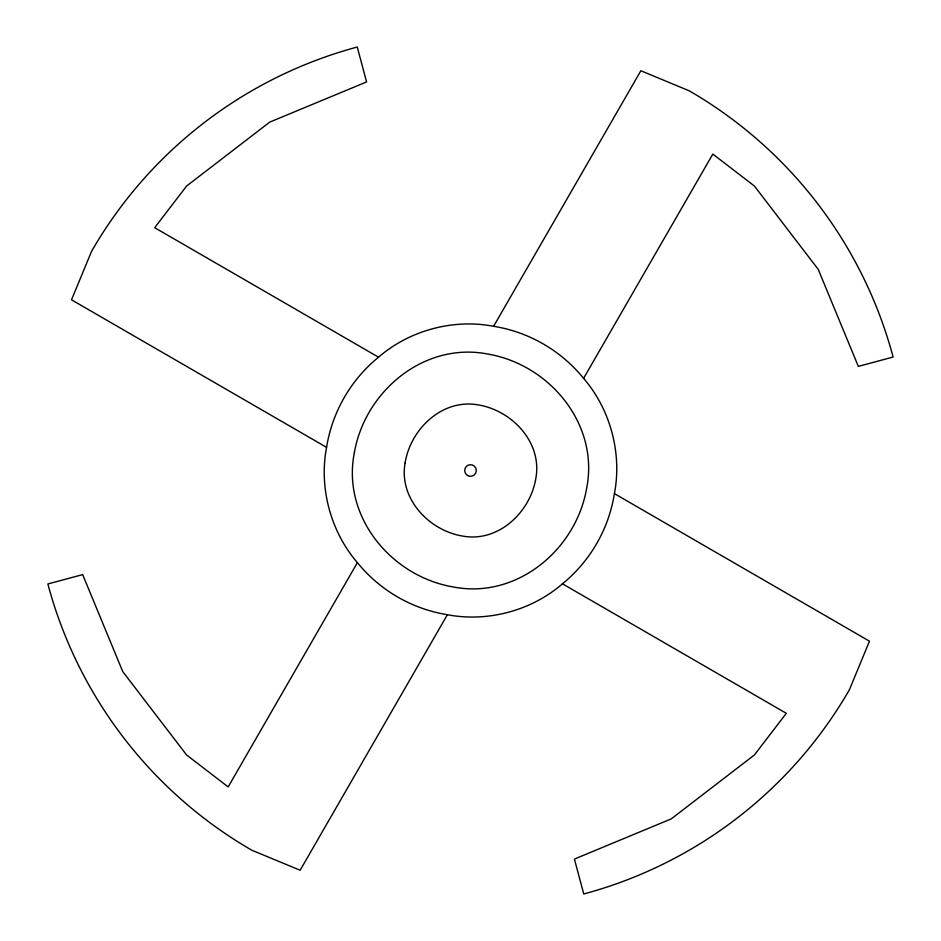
<?xml version="1.0" encoding="UTF-8"?>
<svg xmlns="http://www.w3.org/2000/svg" width="941" height="941" viewBox="0 0 941 941"><rect width="100%" height="100%" fill="white"/><g stroke="black" fill="none" stroke-linecap="round" stroke-linejoin="round"><path stroke-width="1.41" d="M326.574 447.363C318.834 487.65 330.573 531.606 357.404 562.636A145.69 145.69 0 0 0 447.398 614.708C487.626 622.46 531.524 610.662 562.459 583.808A146.114 146.114 0 0 0 614.414 493.637C622.166 453.35 610.415 409.394 583.596 378.364A145.69 145.69 0 0 0 493.602 326.292C453.374 318.54 409.476 330.338 378.541 357.192A146.114 146.114 0 0 0 326.586 447.363L71.516 299.814L91.571 251.306A437.659 437.659 0 0 1 357.251 47.026L366.578 81.926L269.749 122.107L186.589 186.036L154.689 227.698L378.541 357.192M357.404 562.636L228.169 786.923L186.589 754.964L122.777 671.639L82.667 574.622L47.862 583.961A438.271 438.271 0 0 0 251.718 850.17L300.144 870.249L447.398 614.696M493.602 326.304L640.856 70.751L689.271 90.842A438.271 438.271 0 0 1 893.115 357.039L858.333 366.378L818.223 269.361L754.411 186.036L712.831 154.077L583.596 378.364M614.426 493.637L869.484 641.186L849.429 689.694A437.659 437.659 0 0 1 583.749 893.974L574.422 859.074L671.251 818.893L754.411 754.964L786.311 713.302L562.459 583.808M354.322 452.892C341.724 516.538 391.138 576.28 452.927 586.902C516.609 599.546 576.127 549.838 586.678 488.108C599.276 424.462 549.862 364.72 488.073 354.098C424.391 341.454 364.873 391.162 354.322 452.892M405.1 462.972C398.702 498.671 429.131 530.771 463.043 536.135C498.742 542.51 530.583 511.845 535.899 478.028C542.298 442.329 511.869 410.229 477.957 404.865C442.258 398.49 410.417 429.155 405.1 462.972M467.595 475.523A5.811 5.811 0 0 0 476.311 470.5A5.811 5.811 0 0 0 467.595 465.466A5.811 5.811 0 0 0 467.595 475.523"/></g></svg>
